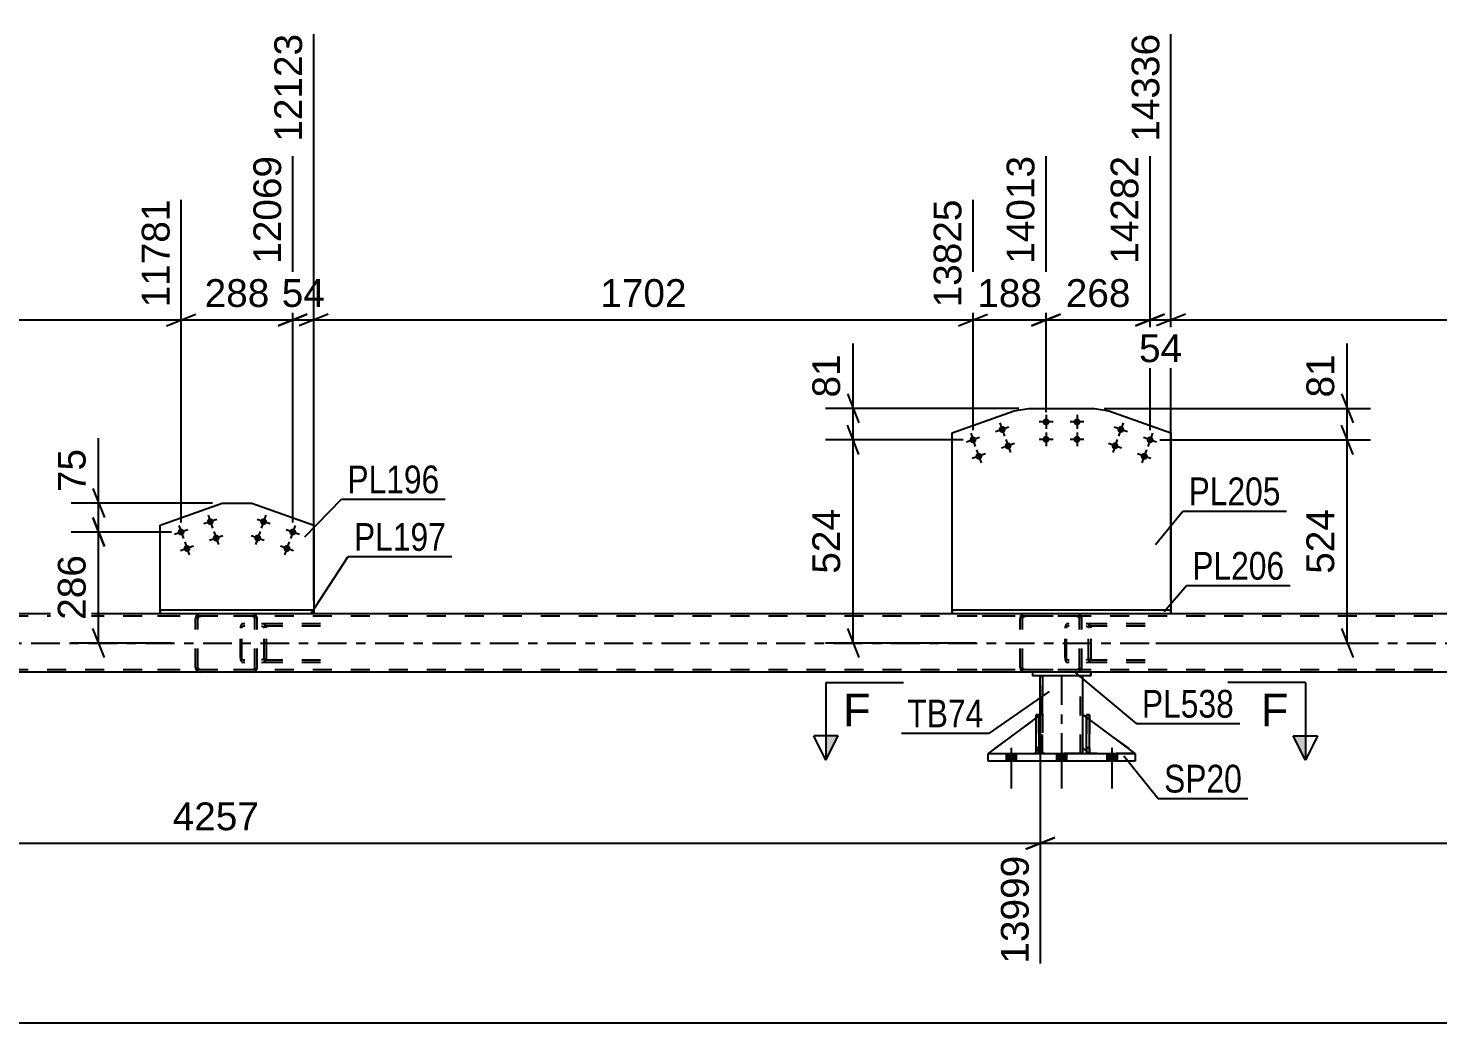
# Model space of a CAD drawing. Header units: millimetres. Extents: x -65 to 776, y -395 to 199.
# Drawn here: x 485.2 to 630.7, y -264.1 to -161.4 of the extents above; entities that cross this region are included whole.
import ezdxf

# ---------------------------------------------------------------- set-up
doc = ezdxf.new("R2010")
doc.units = ezdxf.units.MM
doc.linetypes.add('DXK_LINE_DOT2', pattern=[3.9198, 1.9599, -1.9599])
doc.linetypes.add('DXK_LINE_DOT3', pattern=[5.9187, 2.979, -0.9799, 0.9799, -0.9799])
doc.styles.add('Arial', font='ARIAL.TTF', dxfattribs={"height": 0.2})
doc.styles.add('Arial Narrow', font='ARIALN.TTF', dxfattribs={"height": 0.2})

# ---------------------------------------------------------------- blocks, each defined once
blk = doc.blocks.new('Part-318465366-8039 - 8017')
at = {"color": 2, "linetype": 'Continuous'}
for p, q in [((498.84, -212.69), (505.25, -210.42)), ((505.25, -210.42), (508.29, -210.42)), ((508.29, -210.42), (514.69, -212.69)), ((498.84, -221.47), (498.84, -212.69)), ((514.69, -212.69), (514.69, -221.47))]:
    blk.add_line(p, q, dxfattribs=at)
at = {"color": 7, "linetype": 'DXK_LINE_DOT2'}
blk.add_line((514.69, -221.47), (498.84, -221.47), dxfattribs=at)
blk = doc.blocks.new('Bolt-318465366-8040 - 8017')
at = {"linetype": 'Continuous'}
for points in [[(509.85, -212.46, -1), (509.18, -212.22, -1)], [(509.25, -214.15, -1), (508.57, -213.91, -1)], [(512.87, -213.53, -1), (512.19, -213.29, -1)], [(512.27, -215.22, -1), (511.59, -214.98, -1)]]:
    blk.add_hatch(color=1, dxfattribs=at).paths.add_polyline_path(points)
at = {"color": 1, "linetype": 'Continuous'}
for p, q in [((510.19, -212.58), (508.84, -212.1)), ((509.76, -211.66), (509.27, -213.02)), ((509.59, -214.27), (508.23, -213.79)), ((509.15, -213.36), (508.67, -214.71)), ((513.21, -213.65), (511.85, -213.17)), ((512.77, -212.73), (512.29, -214.09)), ((512.61, -215.34), (511.25, -214.86)), ((512.17, -214.43), (511.69, -215.78))]:
    blk.add_line(p, q, dxfattribs=at)
blk = doc.blocks.new('Bolt-318465366-8041 - 8017')
at = {"linetype": 'Continuous'}
for points in [[(504.36, -212.22, -1), (503.68, -212.46, -1)], [(501.34, -213.29, -1), (500.67, -213.53, -1)], [(504.96, -213.91, -1), (504.28, -214.15, -1)], [(501.95, -214.98, -1), (501.27, -215.22, -1)]]:
    blk.add_hatch(color=1, dxfattribs=at).paths.add_polyline_path(points)
at = {"color": 1, "linetype": 'Continuous'}
for p, q in [((504.7, -212.1), (503.34, -212.58)), ((503.78, -211.66), (504.26, -213.02)), ((501.68, -213.17), (500.33, -213.65)), ((500.76, -212.73), (501.25, -214.09)), ((505.3, -213.79), (503.94, -214.27)), ((504.38, -213.36), (504.86, -214.71)), ((502.29, -214.86), (500.93, -215.34)), ((501.37, -214.43), (501.85, -215.78))]:
    blk.add_line(p, q, dxfattribs=at)
blk = doc.blocks.new('Bolt-318465366-8098 - 8017')
at = {"linetype": 'Continuous'}
for points in [[(598.36, -202.94, -1), (597.68, -202.7, -1)], [(601.38, -204.01, -1), (600.7, -203.77, -1)], [(597.76, -204.64, -1), (597.08, -204.4, -1)], [(600.78, -205.71, -1), (600.1, -205.47, -1)]]:
    blk.add_hatch(color=1, dxfattribs=at).paths.add_polyline_path(points)
at = {"color": 1, "linetype": 'Continuous'}
for p, q in [((598.26, -202.14), (597.78, -203.5)), ((598.7, -203.06), (597.35, -202.58)), ((601.72, -204.13), (600.36, -203.65)), ((601.28, -203.21), (600.8, -204.57)), ((598.1, -204.76), (596.74, -204.28)), ((597.66, -203.84), (597.18, -205.2)), ((600.68, -204.91), (600.2, -206.27)), ((601.12, -205.83), (599.76, -205.35))]:
    blk.add_line(p, q, dxfattribs=at)
blk = doc.blocks.new('Bolt-318465366-8099 - 8017')
at = {"linetype": 'Continuous'}
for points in [[(590.66, -202.04, -1), (589.94, -202.04, -1)], [(593.86, -202.04, -1), (593.14, -202.04, -1)], [(590.66, -203.84, -1), (589.94, -203.84, -1)], [(593.86, -203.84, -1), (593.14, -203.84, -1)]]:
    blk.add_hatch(color=1, dxfattribs=at).paths.add_polyline_path(points)
at = {"color": 1, "linetype": 'Continuous'}
for p, q in [((591.02, -202.04), (589.58, -202.04)), ((590.3, -201.32), (590.3, -202.76)), ((594.22, -202.04), (592.78, -202.04)), ((593.5, -201.32), (593.5, -202.76)), ((590.3, -203.12), (590.3, -204.56)), ((593.5, -203.12), (593.5, -204.56)), ((591.02, -203.84), (589.58, -203.84)), ((594.22, -203.84), (592.78, -203.84))]:
    blk.add_line(p, q, dxfattribs=at)
blk = doc.blocks.new('Part-318465366-8046 - 8017')
at = {"color": 2, "linetype": 'Continuous'}
for p, q in [((603.2, -221.47), (580.6, -221.47)), ((580.6, -221.87), (580.6, -221.47)), ((603.2, -221.87), (580.6, -221.87)), ((603.2, -221.47), (603.2, -221.87)), ((603.2, -221.47), (603.2, -221.47)), ((603.2, -221.87), (603.2, -221.87))]:
    blk.add_line(p, q, dxfattribs=at)
at = {"color": 7, "linetype": 'DXK_LINE_DOT2'}
for p, q in [((580.6, -221.47), (580.6, -221.87)), ((603.2, -221.87), (603.2, -221.47))]:
    blk.add_line(p, q, dxfattribs=at)
blk = doc.blocks.new('Part-318465366-8051 - 8017')
at = {"color": 2, "linetype": 'Continuous'}
for p, q in [((587.01, -200.9), (588.5, -200.64)), ((588.5, -200.64), (595.3, -200.64)), ((595.3, -200.64), (596.8, -200.9)), ((580.6, -203.17), (587.01, -200.9)), ((596.8, -200.9), (603.2, -203.17)), ((580.6, -221.47), (580.6, -203.17)), ((603.2, -203.17), (603.2, -221.47))]:
    blk.add_line(p, q, dxfattribs=at)
at = {"color": 7, "linetype": 'DXK_LINE_DOT2'}
blk.add_line((603.2, -221.47), (580.6, -221.47), dxfattribs=at)
blk = doc.blocks.new('Part-318465366-8375 - 8017')
at = {"color": 7, "linetype": 'DXK_LINE_DOT2'}
for p, q in [((507.15, -223.16), (507.13, -223.35)), ((507.13, -226.39), (507.13, -223.35)), ((507.21, -223.01), (507.15, -223.16)), ((507.3, -222.9), (507.21, -223.01)), ((507.27, -223.35), (507.28, -223.26)), ((507.27, -226.39), (507.27, -223.35)), ((507.28, -223.26), (507.31, -223.18)), ((507.4, -222.87), (507.3, -222.9)), ((507.31, -223.18), (507.35, -223.13)), ((507.35, -223.13), (507.4, -223.11)), ((515.41, -222.87), (507.4, -222.87)), ((515.41, -223.11), (507.4, -223.11)), ((508.87, -223.11), (508.87, -222.87)), ((509.51, -222.9), (509.31, -222.87)), ((509.31, -223.11), (509.41, -223.13)), ((509.41, -223.13), (509.49, -223.18)), ((509.49, -223.18), (509.55, -223.26)), ((509.55, -223.26), (509.57, -223.35)), ((509.57, -226.39), (509.57, -223.35)), ((509.82, -223.35), (509.78, -223.16)), ((509.82, -226.39), (509.82, -223.35)), ((507.13, -226.39), (507.15, -226.57)), ((507.15, -226.57), (507.21, -226.73)), ((507.21, -226.73), (507.3, -226.83)), ((507.28, -226.48), (507.27, -226.39)), ((507.31, -226.56), (507.28, -226.48)), ((507.3, -226.83), (507.4, -226.87)), ((507.35, -226.61), (507.31, -226.56)), ((507.4, -226.63), (507.35, -226.61)), ((515.41, -226.63), (507.4, -226.63)), ((515.41, -226.87), (507.4, -226.87)), ((508.87, -226.87), (508.87, -226.63)), ((509.41, -226.61), (509.31, -226.63)), ((509.31, -226.87), (509.51, -226.83)), ((509.49, -226.56), (509.41, -226.61)), ((509.55, -226.48), (509.49, -226.56)), ((509.57, -226.39), (509.55, -226.48)), ((509.78, -226.57), (509.82, -226.39))]:
    blk.add_line(p, q, dxfattribs=at)
for centre, start, end in [((509.33, -223.36), 23.8951, 68.8487), ((509.33, -226.37), 291.1513, 336.1049)]:
    blk.add_arc(centre, 0.492, start, end, dxfattribs=at)
blk = doc.blocks.new('Bolt-318465366-8100 - 8017')
at = {"linetype": 'Continuous'}
for points in [[(583.1, -203.77, -1), (582.42, -204.01, -1)], [(586.12, -202.7, -1), (585.44, -202.94, -1)], [(586.72, -204.4, -1), (586.04, -204.64, -1)], [(583.7, -205.47, -1), (583.03, -205.71, -1)]]:
    blk.add_hatch(color=1, dxfattribs=at).paths.add_polyline_path(points)
at = {"color": 1, "linetype": 'Continuous'}
for p, q in [((585.54, -202.14), (586.02, -203.5)), ((583.44, -203.65), (582.08, -204.13)), ((582.52, -203.21), (583, -204.57)), ((586.46, -202.58), (585.1, -203.06)), ((583.12, -204.91), (583.61, -206.27)), ((587.06, -204.28), (585.7, -204.76)), ((586.14, -203.84), (586.62, -205.2)), ((584.04, -205.35), (582.69, -205.83))]:
    blk.add_line(p, q, dxfattribs=at)
blk = doc.blocks.new('Part-318465366-8141 - 8017')
at = {"color": 7, "linetype": 'DXK_LINE_DOT2'}
for p, q in [((508.36, -221.87), (496, -221.87)), ((508.36, -222.11), (496, -222.11)), ((502.52, -222.16), (502.48, -222.35)), ((502.48, -227.39), (502.48, -222.35)), ((502.74, -222.35), (502.76, -222.26)), ((502.74, -227.39), (502.74, -222.35)), ((502.76, -222.26), (502.81, -222.18)), ((502.99, -221.87), (502.8, -221.9)), ((502.81, -222.18), (502.9, -222.13)), ((502.9, -222.13), (502.99, -222.11)), ((508.55, -221.9), (508.36, -221.87)), ((508.36, -222.11), (508.46, -222.13)), ((508.46, -222.13), (508.54, -222.18)), ((508.54, -222.18), (508.59, -222.26)), ((508.59, -222.26), (508.61, -222.35)), ((508.61, -227.39), (508.61, -222.35)), ((508.87, -222.35), (508.83, -222.16)), ((508.87, -227.39), (508.87, -222.35)), ((508.36, -227.63), (496, -227.63)), ((508.36, -227.87), (496, -227.87)), ((502.48, -227.39), (502.52, -227.57)), ((502.76, -227.48), (502.74, -227.39)), ((502.81, -227.56), (502.76, -227.48)), ((502.8, -227.83), (502.99, -227.87)), ((502.9, -227.61), (502.81, -227.56)), ((502.99, -227.63), (502.9, -227.61)), ((508.46, -227.61), (508.36, -227.63)), ((508.36, -227.87), (508.55, -227.83)), ((508.54, -227.56), (508.46, -227.61)), ((508.59, -227.48), (508.54, -227.56)), ((508.61, -227.39), (508.59, -227.48)), ((508.83, -227.57), (508.87, -227.39))]:
    blk.add_line(p, q, dxfattribs=at)
for centre, start, end in [((502.97, -222.37), 110.7583, 155.68), ((508.38, -222.37), 24.32, 69.2417), ((502.97, -227.37), 204.32, 249.2417), ((508.38, -227.37), 290.7583, 335.68)]:
    blk.add_arc(centre, 0.496, start, end, dxfattribs=at)
blk = doc.blocks.new('Part-318465366-8146 - 8017')
at = {"color": 7, "linetype": 'DXK_LINE_DOT2'}
for p, q in [((692.96, -222.11), (29.77, -222.11)), ((514.69, -221.87), (498.84, -221.87)), ((603.2, -221.87), (580.6, -221.87)), ((692.96, -227.63), (29.77, -227.63)), ((594.91, -227.87), (588.91, -227.87))]:
    blk.add_line(p, q, dxfattribs=at)
at = {"color": 2, "linetype": 'Continuous'}
for p, q in [((498.84, -221.87), (432.94, -221.87)), ((580.6, -221.87), (514.69, -221.87)), ((669.11, -221.87), (603.2, -221.87)), ((588.91, -227.87), (424.65, -227.87)), ((692.96, -227.87), (594.91, -227.87))]:
    blk.add_line(p, q, dxfattribs=at)
at = {"color": 7, "linetype": 'DXK_LINE_DOT3'}
blk.add_line((29.77, -224.87), (692.96, -224.87), dxfattribs=at)
blk = doc.blocks.new('Part-318465366-8158 - 8017')
at = {"color": 7, "linetype": 'DXK_LINE_DOT2'}
for p, q in [((594.79, -232.27), (594.47, -232.27)), ((594.47, -235.67), (594.47, -232.27)), ((594.47, -232.27), (594.47, -236.27)), ((594.79, -232.27), (594.79, -235.67)), ((594.79, -236.27), (594.79, -232.27)), ((594.79, -235.67), (594.47, -235.67)), ((594.47, -236.27), (594.47, -235.67)), ((594.79, -235.67), (594.79, -236.27)), ((594.79, -236.27), (594.47, -236.27)), ((594.79, -236.27), (594.79, -236.27))]:
    blk.add_line(p, q, dxfattribs=at)
blk = doc.blocks.new('Bolt-318465366-8172 - 8017')
at = {"linetype": 'Continuous'}
for points in [[(586.19, -237.07), (587.23, -237.07), (587.23, -236.27), (586.19, -236.27)], [(586.19, -237.07), (587.23, -237.07), (587.23, -236.27), (586.19, -236.27)], [(586.19, -237.07), (587.23, -237.07), (587.23, -236.27), (586.19, -236.27)], [(591.39, -237.07), (592.43, -237.07), (592.43, -236.27), (591.39, -236.27)], [(591.39, -237.07), (592.43, -237.07), (592.43, -236.27), (591.39, -236.27)], [(596.59, -237.07), (597.63, -237.07), (597.63, -236.27), (596.59, -236.27)], [(596.59, -237.07), (597.63, -237.07), (597.63, -236.27), (596.59, -236.27)], [(596.59, -237.07), (597.63, -237.07), (597.63, -236.27), (596.59, -236.27)]]:
    blk.add_hatch(color=1, dxfattribs=at).paths.add_polyline_path(points)
at = {"color": 1, "linetype": 'Continuous'}
for p, q in [((586.71, -235.67), (586.71, -239.87)), ((586.71, -235.67), (586.71, -239.87)), ((586.71, -235.67), (586.71, -239.87)), ((591.91, -235.67), (591.91, -239.87)), ((591.91, -235.67), (591.91, -239.87)), ((597.11, -235.67), (597.11, -239.87)), ((597.11, -235.67), (597.11, -239.87)), ((597.11, -235.67), (597.11, -239.87)), ((586.19, -236.27), (586.19, -237.07)), ((586.19, -236.27), (586.19, -237.07)), ((586.19, -236.27), (586.19, -237.07)), ((587.23, -236.27), (587.23, -237.07)), ((587.23, -236.27), (587.23, -237.07)), ((587.23, -236.27), (587.23, -237.07)), ((591.39, -236.27), (591.39, -237.07)), ((591.39, -236.27), (591.39, -237.07)), ((592.43, -236.27), (592.43, -237.07)), ((592.43, -236.27), (592.43, -237.07)), ((596.59, -236.27), (596.59, -237.07)), ((596.59, -236.27), (596.59, -237.07)), ((596.59, -236.27), (596.59, -237.07)), ((597.63, -236.27), (597.63, -237.07)), ((597.63, -236.27), (597.63, -237.07)), ((597.63, -236.27), (597.63, -237.07))]:
    blk.add_line(p, q, dxfattribs=at)
blk = doc.blocks.new('Part-318465366-8234 - 8017')
at = {"color": 2, "linetype": 'Continuous'}
for p, q in [((594.91, -227.87), (588.91, -227.87)), ((588.91, -227.87), (588.91, -228.27)), ((594.91, -228.27), (588.91, -228.27)), ((594.91, -227.87), (594.91, -227.87)), ((594.91, -227.87), (594.91, -228.27)), ((594.91, -228.27), (594.91, -228.27))]:
    blk.add_line(p, q, dxfattribs=at)
at = {"color": 7, "linetype": 'DXK_LINE_DOT2'}
for p, q in [((588.91, -227.87), (588.91, -228.27)), ((594.91, -228.27), (594.91, -227.87))]:
    blk.add_line(p, q, dxfattribs=at)
blk = doc.blocks.new('Part-318465366-8239 - 8017')
at = {"color": 2, "linetype": 'Continuous'}
for p, q in [((589.71, -232.27), (589.71, -228.27)), ((594.11, -232.27), (594.11, -228.27)), ((589.71, -236.27), (589.71, -235.67)), ((594.11, -236.27), (594.11, -235.67))]:
    blk.add_line(p, q, dxfattribs=at)
at = {"color": 7, "linetype": 'DXK_LINE_DOT2'}
for p, q in [((594.11, -228.27), (589.71, -228.27)), ((589.71, -236.27), (589.71, -228.27)), ((589.95, -236.27), (589.95, -228.27)), ((589.95, -228.27), (589.95, -236.27)), ((593.87, -236.27), (593.87, -228.27)), ((593.87, -236.27), (593.87, -228.27)), ((594.11, -236.27), (594.11, -228.27)), ((589.71, -235.67), (589.71, -232.27)), ((594.11, -235.67), (594.11, -232.27)), ((594.11, -236.27), (589.71, -236.27))]:
    blk.add_line(p, q, dxfattribs=at)
at = {"color": 7, "linetype": 'DXK_LINE_DOT3'}
blk.add_line((591.91, -228.27), (591.91, -236.27), dxfattribs=at)
blk = doc.blocks.new('Part-318465366-8262 - 8017')
at = {"color": 2, "linetype": 'Continuous'}
for p, q in [((594.47, -236.27), (594.47, -232.27)), ((594.47, -232.27), (594.79, -232.27)), ((594.79, -236.27), (594.79, -232.27)), ((594.47, -236.27), (594.47, -236.27)), ((594.79, -236.27), (594.47, -236.27))]:
    blk.add_line(p, q, dxfattribs=at)
at = {"color": 7, "linetype": 'DXK_LINE_DOT2'}
for p, q in [((594.47, -232.27), (594.47, -235.67)), ((594.79, -235.67), (594.79, -232.27)), ((594.47, -235.67), (594.47, -236.27)), ((594.47, -235.67), (594.79, -235.67)), ((594.79, -236.27), (594.79, -235.67)), ((594.47, -236.27), (594.47, -236.27)), ((594.47, -236.27), (594.47, -236.27)), ((594.79, -236.27), (594.79, -236.27))]:
    blk.add_line(p, q, dxfattribs=at)
blk = doc.blocks.new('Part-318465366-8263 - 8017')
at = {"color": 2, "linetype": 'Continuous'}
for p, q in [((589.27, -232.6), (584.31, -236.27)), ((589.71, -232.27), (589.59, -232.36)), ((589.71, -235.67), (589.71, -232.27)), ((589.71, -235.67), (589.59, -235.79)), ((589.71, -235.67), (589.71, -235.67)), ((589.27, -236.11), (589.11, -236.27))]:
    blk.add_line(p, q, dxfattribs=at)
at = {"color": 7, "linetype": 'DXK_LINE_DOT2'}
for p, q in [((589.59, -232.36), (589.27, -232.6)), ((589.71, -235.67), (589.71, -232.27)), ((589.71, -235.67), (589.11, -236.27)), ((584.31, -236.27), (584.31, -236.27)), ((584.31, -236.27), (589.11, -236.27)), ((589.59, -235.79), (589.27, -236.11))]:
    blk.add_line(p, q, dxfattribs=at)
blk = doc.blocks.new('Part-318465366-8264 - 8017')
at = {"color": 7, "linetype": 'DXK_LINE_DOT2'}
for p, q in [((589.71, -232.27), (584.31, -236.27)), ((589.71, -235.67), (589.71, -232.27)), ((589.71, -232.27), (589.71, -235.67)), ((589.11, -236.27), (589.71, -235.67)), ((589.71, -235.67), (589.11, -236.27)), ((589.71, -235.67), (589.71, -235.67)), ((584.31, -236.27), (589.11, -236.27))]:
    blk.add_line(p, q, dxfattribs=at)
blk = doc.blocks.new('Part-318465366-8265 - 8017')
at = {"color": 2, "linetype": 'Continuous'}
for p, q in [((594.11, -235.67), (594.11, -232.27)), ((594.11, -232.27), (594.47, -232.53)), ((599.51, -236.27), (594.79, -232.77)), ((594.47, -236.02), (594.11, -235.67))]:
    blk.add_line(p, q, dxfattribs=at)
at = {"color": 7, "linetype": 'DXK_LINE_DOT2'}
for p, q in [((594.79, -232.77), (594.47, -232.53)), ((594.47, -236.02), (594.71, -236.27)), ((594.71, -236.27), (599.51, -236.27))]:
    blk.add_line(p, q, dxfattribs=at)
blk = doc.blocks.new('Part-318465366-8266 - 8017')
at = {"color": 7, "linetype": 'DXK_LINE_DOT2'}
for p, q in [((594.11, -235.67), (594.11, -232.27)), ((594.11, -232.27), (599.51, -236.27)), ((594.71, -236.27), (594.11, -235.67)), ((599.51, -236.27), (594.71, -236.27))]:
    blk.add_line(p, q, dxfattribs=at)
blk = doc.blocks.new('Part-318465366-8275 - 8017')
at = {"color": 2, "linetype": 'Continuous'}
for p, q in [((584.31, -236.27), (584.31, -236.27)), ((584.31, -237.07), (584.31, -236.27)), ((584.31, -236.27), (599.51, -236.27)), ((584.31, -237.07), (584.31, -237.07)), ((599.51, -237.07), (584.31, -237.07)), ((599.51, -236.27), (599.51, -236.27)), ((599.51, -236.27), (599.51, -237.07)), ((599.51, -237.07), (599.51, -237.07))]:
    blk.add_line(p, q, dxfattribs=at)
at = {"color": 7, "linetype": 'DXK_LINE_DOT2'}
for p, q in [((584.31, -237.07), (584.31, -236.27)), ((599.51, -236.27), (599.51, -237.07))]:
    blk.add_line(p, q, dxfattribs=at)
blk = doc.blocks.new('Part-318465366-8306 - 8017')
at = {"color": 7, "linetype": 'DXK_LINE_DOT2'}
for p, q in [((592.29, -223.16), (592.27, -223.35)), ((592.27, -226.39), (592.27, -223.35)), ((592.35, -223.01), (592.29, -223.16)), ((592.43, -222.9), (592.35, -223.01)), ((592.4, -223.35), (592.41, -223.26)), ((592.4, -226.39), (592.4, -223.35)), ((592.41, -223.26), (592.44, -223.18)), ((592.54, -222.87), (592.43, -222.9)), ((592.44, -223.18), (592.48, -223.13)), ((592.48, -223.13), (592.54, -223.11)), ((600.54, -222.87), (592.54, -222.87)), ((600.54, -223.11), (592.54, -223.11)), ((594, -223.11), (594, -222.87)), ((594.64, -222.9), (594.45, -222.87)), ((594.45, -223.11), (594.54, -223.13)), ((594.54, -223.13), (594.63, -223.18)), ((594.63, -223.18), (594.68, -223.26)), ((594.68, -223.26), (594.7, -223.35)), ((594.7, -226.39), (594.7, -223.35)), ((594.95, -223.35), (594.91, -223.16)), ((594.95, -226.39), (594.95, -223.35)), ((592.27, -226.39), (592.29, -226.57)), ((592.29, -226.57), (592.35, -226.73)), ((592.35, -226.73), (592.43, -226.83)), ((592.41, -226.48), (592.4, -226.39)), ((592.44, -226.56), (592.41, -226.48)), ((592.43, -226.83), (592.54, -226.87)), ((592.48, -226.61), (592.44, -226.56)), ((592.54, -226.63), (592.48, -226.61)), ((600.54, -226.63), (592.54, -226.63)), ((600.54, -226.87), (592.54, -226.87)), ((594, -226.87), (594, -226.63)), ((594.54, -226.61), (594.45, -226.63)), ((594.45, -226.87), (594.64, -226.83)), ((594.63, -226.56), (594.54, -226.61)), ((594.68, -226.48), (594.63, -226.56)), ((594.7, -226.39), (594.68, -226.48)), ((594.91, -226.57), (594.95, -226.39))]:
    blk.add_line(p, q, dxfattribs=at)
for centre, start, end in [((594.46, -223.36), 23.8951, 68.8487), ((594.46, -226.37), 291.1513, 336.1049)]:
    blk.add_arc(centre, 0.492, start, end, dxfattribs=at)
blk = doc.blocks.new('Part-318465366-8313 - 8017')
at = {"color": 7, "linetype": 'DXK_LINE_DOT2'}
for p, q in [((589.59, -232.27), (589.27, -232.27)), ((589.27, -235.67), (589.27, -232.27)), ((589.27, -232.27), (589.27, -236.27)), ((589.59, -232.27), (589.59, -235.67)), ((589.59, -236.27), (589.59, -232.27)), ((589.59, -235.67), (589.27, -235.67)), ((589.27, -236.27), (589.27, -235.67)), ((589.59, -235.67), (589.59, -236.27)), ((589.59, -236.27), (589.27, -236.27)), ((589.59, -236.27), (589.59, -236.27))]:
    blk.add_line(p, q, dxfattribs=at)
blk = doc.blocks.new('Part-318465366-8322 - 8017')
at = {"color": 7, "linetype": 'DXK_LINE_DOT2'}
for p, q in [((593.49, -221.87), (581.13, -221.87)), ((593.49, -222.11), (581.13, -222.11)), ((587.66, -222.16), (587.62, -222.35)), ((587.62, -227.39), (587.62, -222.35)), ((587.87, -222.35), (587.89, -222.26)), ((587.87, -227.39), (587.87, -222.35)), ((587.89, -222.26), (587.95, -222.18)), ((588.13, -221.87), (587.93, -221.9)), ((587.95, -222.18), (588.03, -222.13)), ((588.03, -222.13), (588.13, -222.11)), ((593.69, -221.9), (593.49, -221.87)), ((593.49, -222.11), (593.59, -222.13)), ((593.59, -222.13), (593.67, -222.18)), ((593.67, -222.18), (593.73, -222.26)), ((593.73, -222.26), (593.75, -222.35)), ((593.75, -227.39), (593.75, -222.35)), ((594, -222.35), (593.96, -222.16)), ((594, -227.39), (594, -222.35)), ((593.49, -227.63), (581.13, -227.63)), ((593.49, -227.87), (581.13, -227.87)), ((587.62, -227.39), (587.66, -227.57)), ((587.89, -227.48), (587.87, -227.39)), ((587.95, -227.56), (587.89, -227.48)), ((587.93, -227.83), (588.13, -227.87)), ((588.03, -227.61), (587.95, -227.56)), ((588.13, -227.63), (588.03, -227.61)), ((593.59, -227.61), (593.49, -227.63)), ((593.49, -227.87), (593.69, -227.83)), ((593.67, -227.56), (593.59, -227.61)), ((593.73, -227.48), (593.67, -227.56)), ((593.75, -227.39), (593.73, -227.48)), ((593.96, -227.57), (594, -227.39))]:
    blk.add_line(p, q, dxfattribs=at)
for centre, start, end in [((588.11, -222.37), 110.7583, 155.68), ((593.51, -222.37), 24.32, 69.2417), ((588.11, -227.37), 204.32, 249.2417), ((593.51, -227.37), 290.7583, 335.68)]:
    blk.add_arc(centre, 0.496, start, end, dxfattribs=at)
blk = doc.blocks.new('Part-318465366-8328 - 8017')
at = {"color": 2, "linetype": 'Continuous'}
for p, q in [((589.27, -236.27), (589.27, -232.27)), ((589.27, -232.27), (589.59, -232.27)), ((589.59, -236.27), (589.59, -232.27)), ((589.27, -236.27), (589.27, -236.27)), ((589.59, -236.27), (589.27, -236.27))]:
    blk.add_line(p, q, dxfattribs=at)
at = {"color": 7, "linetype": 'DXK_LINE_DOT2'}
for p, q in [((589.27, -232.27), (589.27, -235.67)), ((589.59, -235.67), (589.59, -232.27)), ((589.27, -235.67), (589.27, -236.27)), ((589.27, -235.67), (589.59, -235.67)), ((589.59, -236.27), (589.59, -235.67)), ((589.27, -236.27), (589.27, -236.27)), ((589.27, -236.27), (589.27, -236.27)), ((589.59, -236.27), (589.59, -236.27))]:
    blk.add_line(p, q, dxfattribs=at)
blk = doc.blocks.new('Part-318465366-8343 - 8017')
at = {"color": 2, "linetype": 'Continuous'}
for p, q in [((514.69, -221.47), (498.84, -221.47)), ((498.84, -221.87), (498.84, -221.47)), ((514.69, -221.87), (498.84, -221.87)), ((514.69, -221.47), (514.69, -221.87)), ((514.69, -221.47), (514.69, -221.47)), ((514.69, -221.87), (514.69, -221.87))]:
    blk.add_line(p, q, dxfattribs=at)
at = {"color": 7, "linetype": 'DXK_LINE_DOT2'}
for p, q in [((498.84, -221.47), (498.84, -221.87)), ((514.69, -221.87), (514.69, -221.47))]:
    blk.add_line(p, q, dxfattribs=at)
blk = doc.blocks.new('StraightDimension-318465366-14234 - 8017')
at = {"color": 7, "linetype": 'Continuous'}
blk.add_line((29.77, -264.07), (705.06, -264.07), dxfattribs=at)
blk = doc.blocks.new('StraightDimension-318465366-8535 - 8017')
at = {"color": 7, "linetype": 'Continuous'}
for p, q in [((512.53, -212.41), (512.53, -174.6)), ((501.01, -212.41), (501.01, -179.1)), ((499.51, -192.12), (502.51, -190.92)), ((501.01, -191.52), (512.53, -191.52)), ((514.03, -190.92), (511.03, -192.12))]:
    blk.add_line(p, q, dxfattribs=at)
at = {"color": 0}
blk.add_wipeout([(510.7, -190.77), (510.7, -186.57), (502.83, -186.57), (502.83, -190.77)], dxfattribs=at)
at = {"color": 3, "style": 'Arial'}
blk.add_text('288', height=2.865, dxfattribs=at).set_placement((503.43, -190.17))
at = {"color": 0, "linetype": 'Continuous'}
blk.add_wipeout([(511.93, -174), (507.73, -174), (507.73, -186.32), (511.93, -186.32)], dxfattribs=at)
at = {"color": 3, "linetype": 'Continuous', "style": 'Arial'}
blk.add_text('12069', height=2.865, rotation=90.0002, dxfattribs=at).set_placement((511.33, -185.72))
blk = doc.blocks.new('StraightDimension-318465366-8820 - 8017')
at = {"color": 7, "linetype": 'Continuous'}
for p, q in [((570.39, -200.64), (570.39, -193.95)), ((570.39, -200.64), (570.39, -193.95)), ((569.79, -199.14), (570.99, -202.14)), ((587.5, -200.64), (567.54, -200.64)), ((570.39, -203.89), (570.39, -200.64)), ((570.99, -205.39), (569.79, -202.39)), ((581.76, -203.89), (567.54, -203.89))]:
    blk.add_line(p, q, dxfattribs=at)
at = {"color": 0}
blk.add_wipeout([(569.64, -194.47), (565.44, -194.47), (565.44, -200.12), (569.64, -200.12)], dxfattribs=at)
at = {"color": 3, "style": 'Arial'}
blk.add_text('81', height=2.865, rotation=90.0002, dxfattribs=at).set_placement((569.04, -199.52))
blk = doc.blocks.new('StraightDimension-318465366-8567 - 8017')
at = {"color": 7, "linetype": 'Continuous'}
for p, q in [((590.3, -201.04), (590.3, -174.6)), ((601.04, -202.89), (601.04, -174.6)), ((588.8, -192.12), (591.8, -190.92)), ((590.3, -191.52), (601.04, -191.52)), ((602.54, -190.92), (599.54, -192.12))]:
    blk.add_line(p, q, dxfattribs=at)
at = {"color": 0}
blk.add_wipeout([(599.61, -190.77), (599.61, -186.57), (591.74, -186.57), (591.74, -190.77)], dxfattribs=at)
at = {"color": 3, "style": 'Arial'}
blk.add_text('268', height=2.865, dxfattribs=at).set_placement((592.34, -190.17))
at = {"color": 0, "linetype": 'Continuous'}
blk.add_wipeout([(600.44, -174), (596.24, -174), (596.24, -186.32), (600.44, -186.32)], dxfattribs=at)
at = {"color": 3, "linetype": 'Continuous', "style": 'Arial'}
blk.add_text('14282', height=2.865, rotation=90.0002, dxfattribs=at).set_placement((599.84, -185.72))
blk = doc.blocks.new('StraightDimension-318465366-8639 - 8017')
at = {"color": 7, "linetype": 'Continuous'}
for p, q in [((705.06, -227.47), (705.06, -257.96)), ((589.71, -229.27), (589.71, -257.96)), ((591.21, -244.94), (588.21, -246.14)), ((589.71, -245.54), (705.06, -245.54)), ((703.56, -246.14), (706.56, -244.94))]:
    blk.add_line(p, q, dxfattribs=at)
at = {"color": 0}
blk.add_wipeout([(652.44, -244.79), (652.44, -240.59), (642.34, -240.59), (642.34, -244.79)], dxfattribs=at)
at = {"color": 3, "style": 'Arial'}
blk.add_text('3470', height=2.865, dxfattribs=at).set_placement((642.94, -244.19))
at = {"color": 0, "linetype": 'Continuous'}
blk.add_wipeout([(704.46, -246.24), (700.26, -246.24), (700.26, -258.56), (704.46, -258.56)], dxfattribs=at)
at = {"color": 3, "linetype": 'Continuous', "style": 'Arial'}
blk.add_text('17468', height=2.865, rotation=90.0002, dxfattribs=at).set_placement((703.86, -257.96))
blk = doc.blocks.new('StraightDimension-318465366-8583 - 8017')
at = {"color": 7, "linetype": 'Continuous'}
for p, q in [((603.2, -220.47), (603.2, -162)), ((671.27, -212.41), (671.27, -179.1)), ((604.7, -190.92), (601.7, -192.12)), ((603.2, -191.52), (671.27, -191.52)), ((669.77, -192.12), (672.77, -190.92))]:
    blk.add_line(p, q, dxfattribs=at)
at = {"color": 0}
blk.add_wipeout([(642.29, -190.77), (642.29, -186.57), (632.19, -186.57), (632.19, -190.77)], dxfattribs=at)
at = {"color": 3, "style": 'Arial'}
blk.add_text('1702', height=2.865, dxfattribs=at).set_placement((632.79, -190.17))
at = {"color": 0, "linetype": 'Continuous'}
blk.add_wipeout([(670.67, -178.5), (666.47, -178.5), (666.47, -190.82), (670.67, -190.82)], dxfattribs=at)
at = {"color": 3, "linetype": 'Continuous', "style": 'Arial'}
blk.add_text('16038', height=2.865, rotation=90.0002, dxfattribs=at).set_placement((670.07, -190.22))
blk = doc.blocks.new('StraightDimension-318465366-8528 - 8017')
at = {"color": 7, "linetype": 'Continuous'}
for p, q in [((432.94, -220.47), (432.94, -162)), ((501.01, -212.41), (501.01, -179.1)), ((434.44, -190.92), (431.44, -192.12)), ((432.94, -191.52), (501.01, -191.52)), ((499.51, -192.12), (502.51, -190.92))]:
    blk.add_line(p, q, dxfattribs=at)
at = {"color": 0}
blk.add_wipeout([(472.02, -190.77), (472.02, -186.57), (461.92, -186.57), (461.92, -190.77)], dxfattribs=at)
at = {"color": 3, "style": 'Arial'}
blk.add_text('1702', height=2.865, dxfattribs=at).set_placement((462.52, -190.17))
at = {"color": 0, "linetype": 'Continuous'}
blk.add_wipeout([(500.41, -178.5), (496.21, -178.5), (496.21, -190.82), (500.41, -190.82)], dxfattribs=at)
at = {"color": 3, "linetype": 'Continuous', "style": 'Arial'}
blk.add_text('11781', height=2.865, rotation=90.0002, dxfattribs=at).set_placement((499.81, -190.22))
blk = doc.blocks.new('StraightDimension-318465366-8544 - 8017')
at = {"color": 7, "linetype": 'Continuous'}
for p, q in [((514.69, -220.47), (514.69, -162)), ((512.53, -212.41), (512.53, -174.6)), ((511.03, -192.12), (514.03, -190.92)), ((512.53, -191.52), (514.69, -191.52)), ((516.19, -190.92), (513.19, -192.12))]:
    blk.add_line(p, q, dxfattribs=at)
at = {"color": 0, "linetype": 'Continuous'}
blk.add_wipeout([(514.09, -161.4), (509.89, -161.4), (509.89, -173.72), (514.09, -173.72)], dxfattribs=at)
at = {"color": 0}
blk.add_wipeout([(516.44, -190.77), (516.44, -186.57), (510.79, -186.57), (510.79, -190.77)], dxfattribs=at)
at = {"color": 3, "linetype": 'Continuous', "style": 'Arial'}
blk.add_text('12123', height=2.865, rotation=90.0002, dxfattribs=at).set_placement((513.49, -173.12))
at = {"color": 3, "style": 'Arial'}
blk.add_text('54', height=2.865, dxfattribs=at).set_placement((511.39, -190.17))
blk = doc.blocks.new('StraightDimension-318465366-8551 - 8017')
at = {"color": 7, "linetype": 'Continuous'}
for p, q in [((514.69, -220.47), (514.69, -162)), ((582.76, -202.89), (582.76, -179.1)), ((516.19, -190.92), (513.19, -192.12)), ((514.69, -191.52), (582.76, -191.52)), ((581.26, -192.12), (584.26, -190.92))]:
    blk.add_line(p, q, dxfattribs=at)
at = {"color": 0}
blk.add_wipeout([(553.78, -190.77), (553.78, -186.57), (543.68, -186.57), (543.68, -190.77)], dxfattribs=at)
at = {"color": 3, "style": 'Arial'}
blk.add_text('1702', height=2.865, dxfattribs=at).set_placement((544.28, -190.17))
at = {"color": 0, "linetype": 'Continuous'}
blk.add_wipeout([(582.16, -178.5), (577.96, -178.5), (577.96, -190.82), (582.16, -190.82)], dxfattribs=at)
at = {"color": 3, "linetype": 'Continuous', "style": 'Arial'}
blk.add_text('13825', height=2.865, rotation=90.0002, dxfattribs=at).set_placement((581.56, -190.22))
blk = doc.blocks.new('StraightDimension-318465366-8558 - 8017')
at = {"color": 7, "linetype": 'Continuous'}
for p, q in [((590.3, -201.04), (590.3, -174.6)), ((582.76, -202.89), (582.76, -179.1)), ((581.26, -192.12), (584.26, -190.92)), ((582.76, -191.52), (590.3, -191.52)), ((591.8, -190.92), (588.8, -192.12))]:
    blk.add_line(p, q, dxfattribs=at)
at = {"color": 0}
blk.add_wipeout([(590.47, -190.77), (590.47, -186.57), (582.6, -186.57), (582.6, -190.77)], dxfattribs=at)
at = {"color": 3, "style": 'Arial'}
blk.add_text('188', height=2.865, dxfattribs=at).set_placement((583.2, -190.17))
at = {"color": 0, "linetype": 'Continuous'}
blk.add_wipeout([(589.7, -174), (585.5, -174), (585.5, -186.32), (589.7, -186.32)], dxfattribs=at)
at = {"color": 3, "linetype": 'Continuous', "style": 'Arial'}
blk.add_text('14013', height=2.865, rotation=90.0002, dxfattribs=at).set_placement((589.1, -185.72))
blk = doc.blocks.new('StraightDimension-318465366-8576 - 8017')
at = {"color": 7, "linetype": 'Continuous'}
for p, q in [((603.2, -220.47), (603.2, -162)), ((601.04, -202.89), (601.04, -174.6)), ((599.54, -192.12), (602.54, -190.92)), ((601.04, -191.52), (603.2, -191.52)), ((604.7, -190.92), (601.7, -192.12))]:
    blk.add_line(p, q, dxfattribs=at)
at = {"color": 0, "linetype": 'Continuous'}
blk.add_wipeout([(602.6, -161.4), (598.4, -161.4), (598.4, -173.72), (602.6, -173.72)], dxfattribs=at)
at = {"color": 0}
blk.add_wipeout([(604.95, -196.47), (604.95, -192.27), (599.3, -192.27), (599.3, -196.47)], dxfattribs=at)
at = {"color": 3, "linetype": 'Continuous', "style": 'Arial'}
blk.add_text('14336', height=2.865, rotation=90.0002, dxfattribs=at).set_placement((602, -173.12))
at = {"color": 3, "style": 'Arial'}
blk.add_text('54', height=2.865, dxfattribs=at).set_placement((599.9, -195.87))
blk = doc.blocks.new('StraightDimension-318465366-8723 - 8017')
at = {"color": 7, "linetype": 'Continuous'}
for p, q in [((621.4, -200.64), (621.4, -193.95)), ((621.4, -200.64), (621.4, -193.95)), ((620.8, -199.14), (622, -202.14)), ((596.3, -200.64), (623.8, -200.64)), ((621.4, -203.89), (621.4, -200.64)), ((622, -205.39), (620.8, -202.39)), ((602.04, -203.89), (623.8, -203.89))]:
    blk.add_line(p, q, dxfattribs=at)
at = {"color": 0}
blk.add_wipeout([(620.65, -194.47), (616.45, -194.47), (616.45, -200.12), (620.65, -200.12)], dxfattribs=at)
at = {"color": 3, "style": 'Arial'}
blk.add_text('81', height=2.865, rotation=90.0002, dxfattribs=at).set_placement((620.05, -199.52))
blk = doc.blocks.new('StraightDimension-318465366-8630 - 8017')
at = {"color": 7, "linetype": 'Continuous'}
for p, q in [((589.71, -229.27), (589.71, -257.96)), ((419.44, -245.54), (589.71, -245.54)), ((588.21, -246.14), (591.21, -244.94))]:
    blk.add_line(p, q, dxfattribs=at)
at = {"color": 0}
blk.add_wipeout([(509.63, -244.79), (509.63, -240.59), (499.53, -240.59), (499.53, -244.79)], dxfattribs=at)
at = {"color": 3, "style": 'Arial'}
blk.add_text('4257', height=2.865, dxfattribs=at).set_placement((500.13, -244.19))
at = {"color": 0, "linetype": 'Continuous'}
blk.add_wipeout([(589.11, -246.24), (584.91, -246.24), (584.91, -258.56), (589.11, -258.56)], dxfattribs=at)
at = {"color": 3, "linetype": 'Continuous', "style": 'Arial'}
blk.add_text('13999', height=2.865, rotation=90.0002, dxfattribs=at).set_placement((588.51, -257.96))
blk = doc.blocks.new('StraightDimension-318465366-8696 - 8017')
at = {"color": 7, "linetype": 'Continuous'}
for p, q in [((492.49, -210.42), (492.49, -203.72)), ((492.49, -210.42), (492.49, -203.72)), ((491.89, -208.92), (493.09, -211.92)), ((504.25, -210.42), (489.64, -210.42)), ((492.49, -213.41), (492.49, -210.42)), ((493.09, -214.91), (491.89, -211.91)), ((500.01, -213.41), (489.64, -213.41))]:
    blk.add_line(p, q, dxfattribs=at)
at = {"color": 0}
blk.add_wipeout([(491.74, -204.24), (487.54, -204.24), (487.54, -209.89), (491.74, -209.89)], dxfattribs=at)
at = {"color": 3, "style": 'Arial'}
blk.add_text('75', height=2.865, rotation=90.0002, dxfattribs=at).set_placement((491.14, -209.29))
blk = doc.blocks.new('StraightDimension-318465366-8706 - 8017')
at = {"color": 7, "linetype": 'Continuous'}
for p, q in [((491.89, -211.91), (493.09, -214.91)), ((500.01, -213.41), (489.64, -213.41)), ((492.49, -224.87), (492.49, -213.41)), ((493.09, -226.37), (491.89, -223.37)), ((500, -224.87), (489.64, -224.87))]:
    blk.add_line(p, q, dxfattribs=at)
at = {"color": 0}
blk.add_wipeout([(491.74, -215.2), (487.54, -215.2), (487.54, -223.07), (491.74, -223.07)], dxfattribs=at)
at = {"color": 3, "style": 'Arial'}
blk.add_text('286', height=2.865, rotation=90.0002, dxfattribs=at).set_placement((491.14, -222.47))
blk = doc.blocks.new('StraightDimension-318465366-8733 - 8017')
at = {"color": 7, "linetype": 'Continuous'}
for p, q in [((622, -205.39), (620.8, -202.39)), ((602.04, -203.89), (623.8, -203.89)), ((621.4, -224.87), (621.4, -203.89)), ((620.8, -223.37), (622, -226.37)), ((601.63, -224.87), (623.8, -224.87))]:
    blk.add_line(p, q, dxfattribs=at)
at = {"color": 0}
blk.add_wipeout([(620.65, -210.44), (616.45, -210.44), (616.45, -218.32), (620.65, -218.32)], dxfattribs=at)
at = {"color": 3, "style": 'Arial'}
blk.add_text('524', height=2.865, rotation=90.0002, dxfattribs=at).set_placement((620.05, -217.72))
blk = doc.blocks.new('StraightDimension-318465366-8804 - 8017')
at = {"color": 7, "linetype": 'Continuous'}
for p, q in [((570.99, -205.39), (569.79, -202.39)), ((581.76, -203.89), (567.54, -203.89)), ((570.39, -224.87), (570.39, -203.89)), ((569.79, -223.37), (570.99, -226.37)), ((583.06, -224.87), (567.54, -224.87))]:
    blk.add_line(p, q, dxfattribs=at)
at = {"color": 0}
blk.add_wipeout([(569.64, -210.44), (565.44, -210.44), (565.44, -218.31), (569.64, -218.31)], dxfattribs=at)
at = {"color": 3, "style": 'Arial'}
blk.add_text('524', height=2.865, rotation=90.0002, dxfattribs=at).set_placement((569.04, -217.71))
blk = doc.blocks.new('Mark-318465366-8035 - 8017')
at = {"color": 0}
blk.add_wipeout([(527.67, -209.41), (527.67, -206.41), (518.17, -206.41), (518.17, -209.41)], dxfattribs=at)
blk.add_wipeout([(527.67, -209.41), (527.67, -206.41), (518.17, -206.41), (518.17, -209.41)], dxfattribs=at)
at = {"color": 30, "linetype": 'Continuous'}
for p, q in [((513.78, -213.9), (517.57, -210.01)), ((517.57, -210.01), (528.27, -210.01))]:
    blk.add_line(p, q, dxfattribs=at)
at = {"color": 3, "style": 'Arial Narrow'}
blk.add_text('PL196', height=2.863, dxfattribs=at).set_placement((518.17, -209.41))
blk = doc.blocks.new('Mark-318465366-8042 - 8017')
at = {"color": 0}
blk.add_wipeout([(614.9, -218.33), (614.9, -215.33), (605.4, -215.33), (605.4, -218.33)], dxfattribs=at)
blk.add_wipeout([(614.9, -218.33), (614.9, -215.33), (605.4, -215.33), (605.4, -218.33)], dxfattribs=at)
at = {"color": 30, "linetype": 'Continuous'}
for p, q in [((602.5, -221.63), (604.8, -218.93)), ((604.8, -218.93), (615.5, -218.93))]:
    blk.add_line(p, q, dxfattribs=at)
at = {"color": 3, "style": 'Arial Narrow'}
blk.add_text('PL206', height=2.863, dxfattribs=at).set_placement((605.4, -218.33))
blk = doc.blocks.new('Mark-318465366-8047 - 8017')
at = {"color": 0}
blk.add_wipeout([(614.52, -210.64), (614.52, -207.64), (605.02, -207.64), (605.02, -210.64)], dxfattribs=at)
blk.add_wipeout([(614.52, -210.64), (614.52, -207.64), (605.02, -207.64), (605.02, -210.64)], dxfattribs=at)
at = {"color": 30, "linetype": 'Continuous'}
for p, q in [((601.6, -214.69), (604.42, -211.24)), ((604.42, -211.24), (615.12, -211.24))]:
    blk.add_line(p, q, dxfattribs=at)
at = {"color": 3, "style": 'Arial Narrow'}
blk.add_text('PL205', height=2.863, dxfattribs=at).set_placement((605.02, -210.64))
blk = doc.blocks.new('Mark-318465366-8271 - 8017')
at = {"color": 0}
blk.add_wipeout([(610.53, -240.3), (610.53, -237.3), (602.49, -237.3), (602.49, -240.3)], dxfattribs=at)
blk.add_wipeout([(610.53, -240.3), (610.53, -237.3), (602.49, -237.3), (602.49, -240.3)], dxfattribs=at)
at = {"color": 30, "linetype": 'Continuous'}
for p, q in [((598.32, -236.52), (601.89, -240.9)), ((601.89, -240.9), (611.13, -240.9))]:
    blk.add_line(p, q, dxfattribs=at)
at = {"color": 3, "style": 'Arial Narrow'}
blk.add_text('SP20', height=2.863, dxfattribs=at).set_placement((602.49, -240.3))
blk = doc.blocks.new('Mark-318465366-8230 - 8017')
at = {"color": 0}
blk.add_wipeout([(609.71, -232.57), (609.71, -229.57), (600.2, -229.57), (600.2, -232.57)], dxfattribs=at)
blk.add_wipeout([(609.71, -232.57), (609.71, -229.57), (600.2, -229.57), (600.2, -232.57)], dxfattribs=at)
at = {"color": 30, "linetype": 'Continuous'}
for p, q in [((593.34, -227.96), (599.6, -233.17)), ((599.6, -233.17), (610.31, -233.17))]:
    blk.add_line(p, q, dxfattribs=at)
at = {"color": 3, "style": 'Arial Narrow'}
blk.add_text('PL538', height=2.863, dxfattribs=at).set_placement((600.2, -232.57))
blk = doc.blocks.new('Mark-318465366-8235 - 8017')
at = {"color": 0}
blk.add_wipeout([(583.83, -233.57), (583.83, -230.57), (575.98, -230.57), (575.98, -233.57)], dxfattribs=at)
blk.add_wipeout([(583.83, -233.57), (583.83, -230.57), (575.98, -230.57), (575.98, -233.57)], dxfattribs=at)
at = {"color": 30, "linetype": 'Continuous'}
for p in [(590.61, -229.88), (575.38, -234.17)]:
    blk.add_line(p, (584.43, -234.17), dxfattribs=at)
at = {"color": 3, "style": 'Arial Narrow'}
blk.add_text('TB74', height=2.863, dxfattribs=at).set_placement((575.98, -233.57))
blk = doc.blocks.new('Mark-318465366-8339 - 8017')
at = {"color": 0}
blk.add_wipeout([(528.35, -215.35), (528.35, -212.35), (518.85, -212.35), (518.85, -215.35)], dxfattribs=at)
blk.add_wipeout([(528.35, -215.35), (528.35, -212.35), (518.85, -212.35), (518.85, -215.35)], dxfattribs=at)
at = {"color": 30, "linetype": 'Continuous'}
for p, q in [((514.46, -221.75), (518.25, -215.95)), ((518.25, -215.95), (528.95, -215.95))]:
    blk.add_line(p, q, dxfattribs=at)
at = {"color": 3, "style": 'Arial Narrow'}
blk.add_text('PL197', height=2.863, dxfattribs=at).set_placement((518.85, -215.35))
blk = doc.blocks.new('SectionMark-318465366-9091 - 8017')
at = {"linetype": 'Continuous'}
for points in [[(567.58, -234.45), (568.83, -234.45), (567.58, -236.95)], [(615.83, -234.45), (617.08, -234.45), (617.08, -236.95)]]:
    blk.add_hatch(color=6, dxfattribs=at).paths.add_polyline_path(points)
at = {"color": 6, "linetype": 'Continuous'}
for p, q in [((567.58, -228.95), (575.58, -228.95)), ((567.58, -228.95), (567.58, -236.95)), ((617.08, -228.95), (609.08, -228.95)), ((617.08, -228.95), (617.08, -236.95)), ((567.58, -236.95), (566.33, -234.45)), ((568.83, -234.45), (566.33, -234.45)), ((567.58, -236.95), (568.83, -234.45)), ((615.83, -234.45), (618.33, -234.45)), ((617.08, -236.95), (615.83, -234.45)), ((618.33, -234.45), (617.08, -236.95))]:
    blk.add_line(p, q, dxfattribs=at)
at = {"color": 0, "linetype": 'Continuous'}
for points in [[(572.18, -233.45), (572.18, -229.95), (569.33, -229.95), (569.33, -233.45)], [(615.33, -233.45), (615.33, -229.95), (612.48, -229.95), (612.48, -233.45)]]:
    blk.add_wipeout(points, dxfattribs=at)
at = {"color": 3, "linetype": 'Continuous', "style": 'Arial'}
for p in [(569.33, -233.45), (612.48, -233.45)]:
    blk.add_text('F', height=3.34, dxfattribs=at).set_placement(p)

msp = doc.modelspace()

# ---------------------------------------------------------------- block references
for name in ['Part-318465366-8051 - 8017', 'Bolt-318465366-8100 - 8017', 'Bolt-318465366-8099 - 8017', 'Bolt-318465366-8098 - 8017', 'Part-318465366-8039 - 8017', 'Bolt-318465366-8041 - 8017', 'Bolt-318465366-8040 - 8017', 'Part-318465366-8146 - 8017', 'Part-318465366-8141 - 8017', 'Part-318465366-8343 - 8017', 'Part-318465366-8046 - 8017', 'Part-318465366-8322 - 8017', 'Part-318465366-8375 - 8017', 'Part-318465366-8306 - 8017', 'Part-318465366-8234 - 8017', 'Part-318465366-8239 - 8017', 'Part-318465366-8263 - 8017', 'Part-318465366-8264 - 8017', 'Part-318465366-8313 - 8017', 'Part-318465366-8328 - 8017', 'Part-318465366-8265 - 8017', 'Part-318465366-8266 - 8017', 'Part-318465366-8158 - 8017', 'Part-318465366-8262 - 8017', 'Bolt-318465366-8172 - 8017', 'Part-318465366-8275 - 8017']:
    msp.add_blockref(name, (0, 0))

# ---------------------------------------------------------------- next in the draw order: block references
for name in ['StraightDimension-318465366-8535 - 8017', 'StraightDimension-318465366-8567 - 8017', 'StraightDimension-318465366-8820 - 8017', 'StraightDimension-318465366-14234 - 8017']:
    msp.add_blockref(name, (0, 0))

# ---------------------------------------------------------------- next in the draw order: block references
for name in ['StraightDimension-318465366-8544 - 8017', 'StraightDimension-318465366-8528 - 8017', 'StraightDimension-318465366-8583 - 8017', 'StraightDimension-318465366-8639 - 8017']:
    msp.add_blockref(name, (0, 0))

# ---------------------------------------------------------------- next in the draw order: block references
for name in ['StraightDimension-318465366-8576 - 8017', 'StraightDimension-318465366-8551 - 8017', 'StraightDimension-318465366-8696 - 8017', 'Mark-318465366-8230 - 8017', 'StraightDimension-318465366-8630 - 8017', 'Mark-318465366-8271 - 8017']:
    msp.add_blockref(name, (0, 0))

# ---------------------------------------------------------------- next in the draw order: block references
for name in ['StraightDimension-318465366-8558 - 8017', 'StraightDimension-318465366-8723 - 8017', 'Mark-318465366-8035 - 8017', 'StraightDimension-318465366-8706 - 8017', 'Mark-318465366-8235 - 8017']:
    msp.add_blockref(name, (0, 0))

# ---------------------------------------------------------------- next in the draw order: block references
for name in ['StraightDimension-318465366-8804 - 8017', 'StraightDimension-318465366-8733 - 8017', 'Mark-318465366-8339 - 8017', 'SectionMark-318465366-9091 - 8017']:
    msp.add_blockref(name, (0, 0))

# ---------------------------------------------------------------- next in the draw order: block references
msp.add_blockref('Mark-318465366-8042 - 8017', (0, 0))

# ---------------------------------------------------------------- next in the draw order: block references
msp.add_blockref('Mark-318465366-8047 - 8017', (0, 0))

doc.saveas('drawing.dxf')
